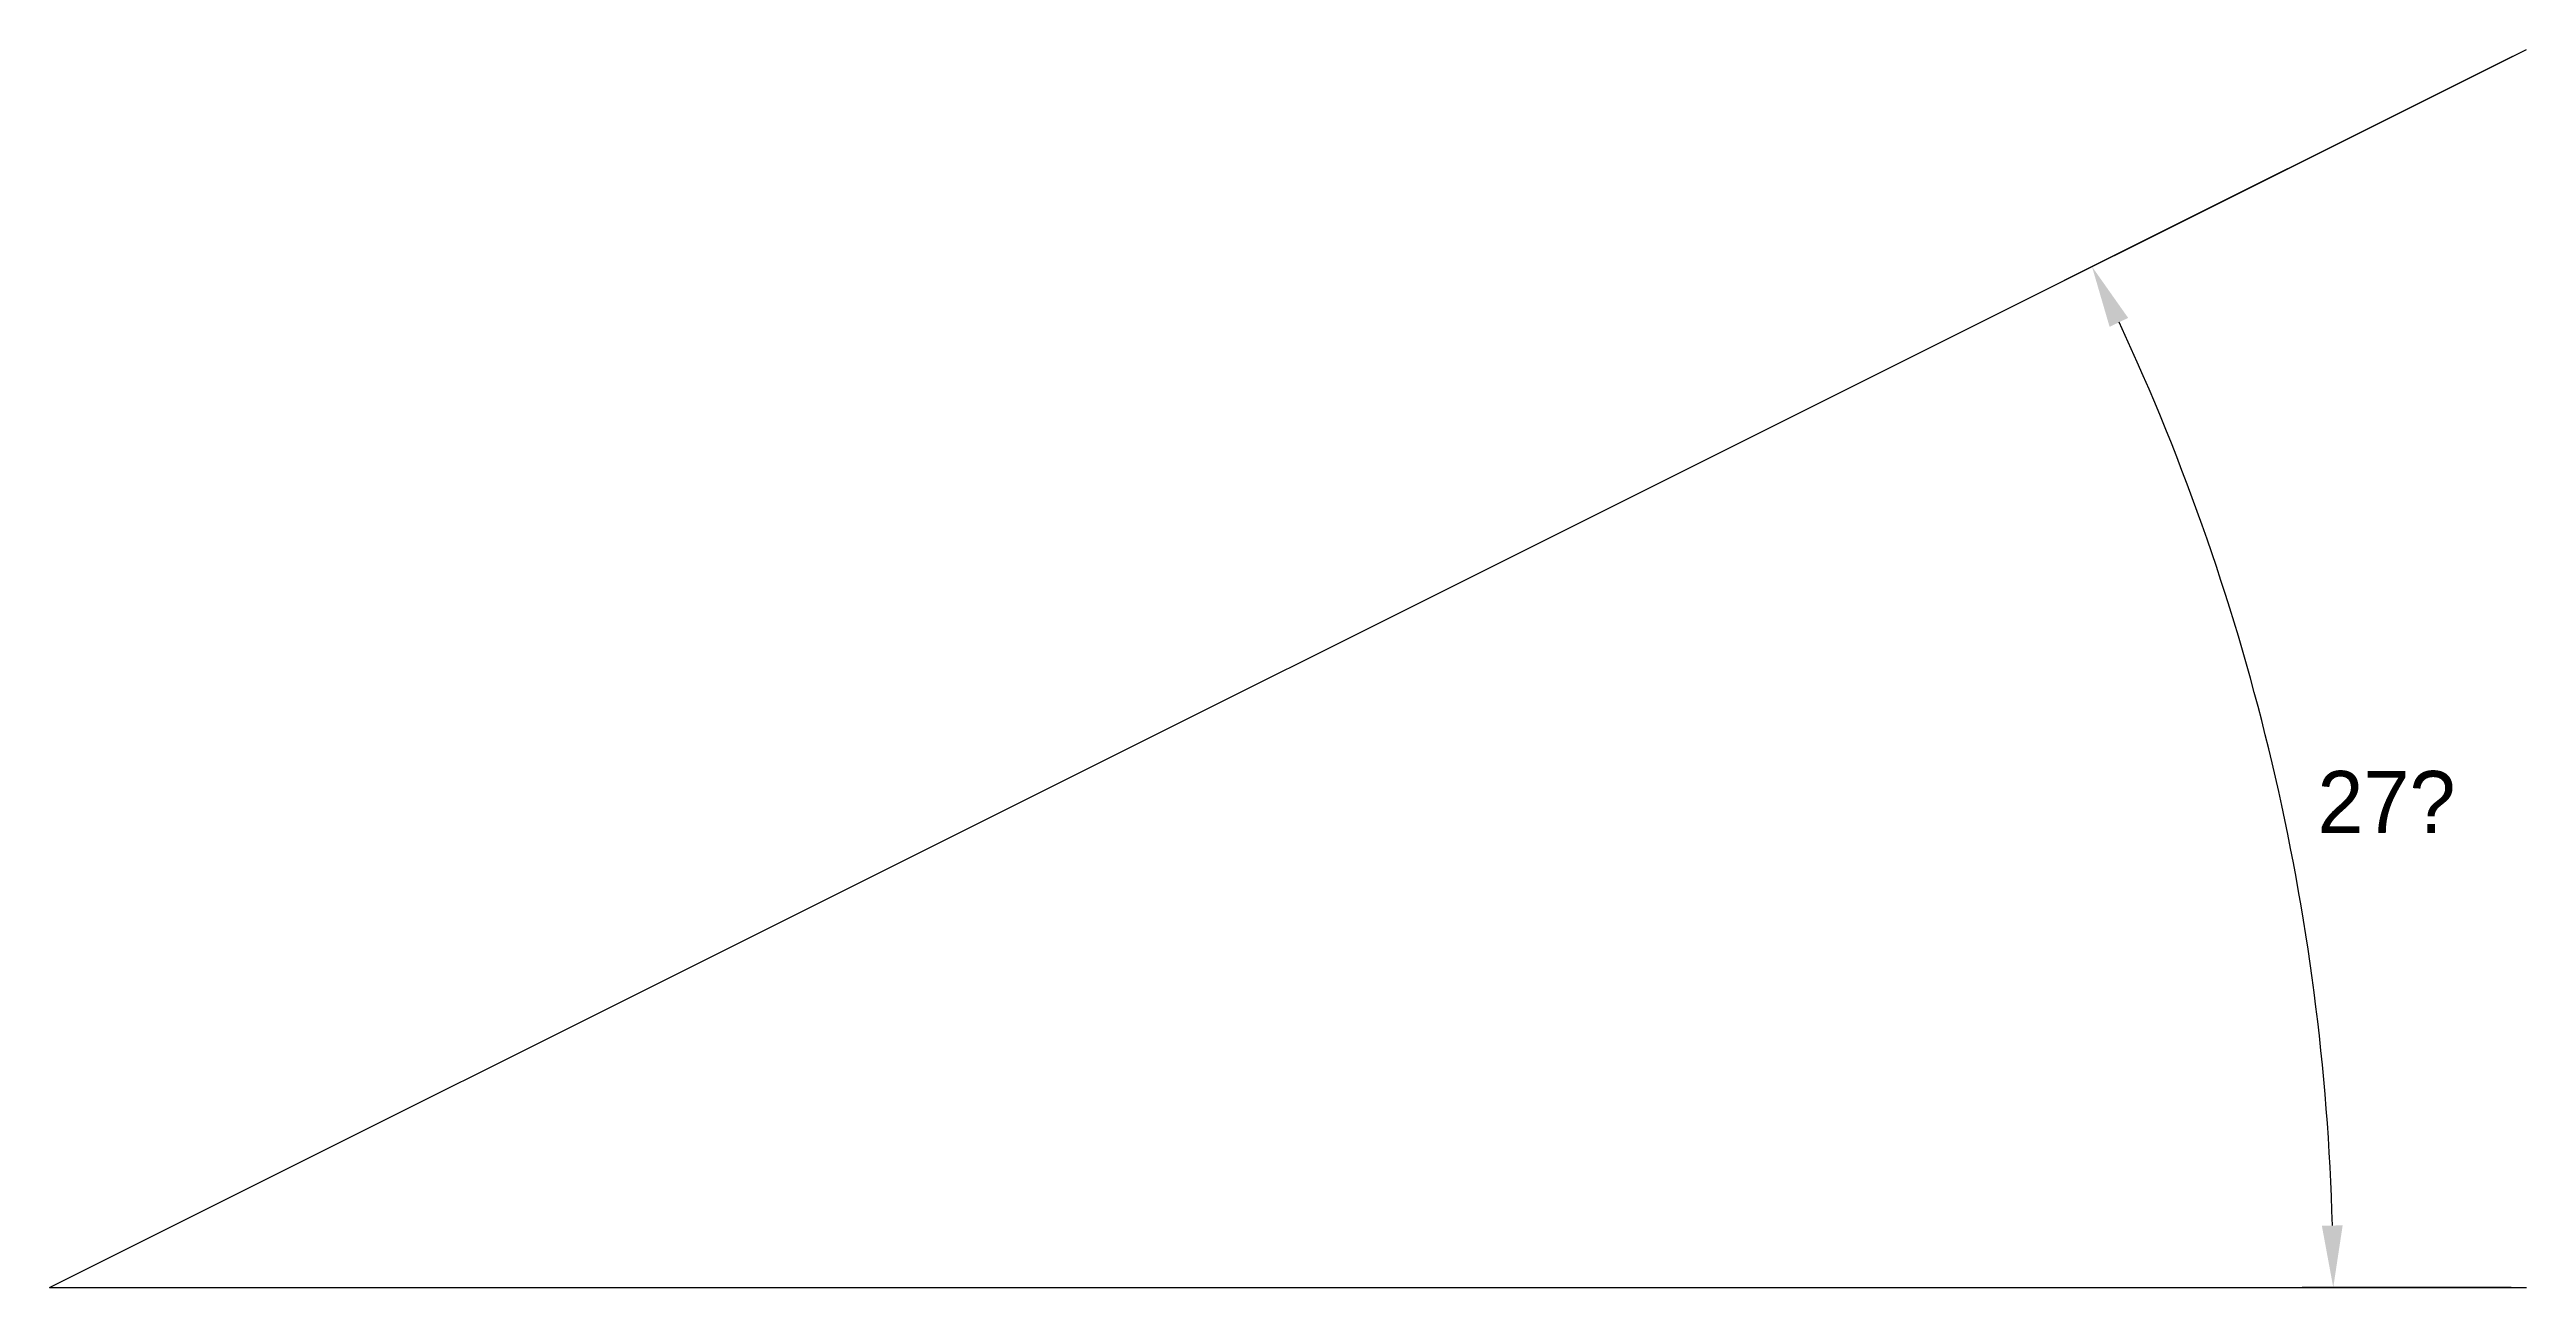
# Model space of a CAD drawing. Extents: x -8 to 582, y -84 to 134.
# Drawn here: x 200 to 300, y 0 to 50 of the extents above; entities that cross this region are included whole.
import ezdxf

# ---------------------------------------------------------------- set-up
doc = ezdxf.new("R2010")
doc.units = 0
doc.layers.get('0').update_dxf_attribs({"linetype": 'CONTINUOUS'})
doc.layers.get('DEFPOINTS').update_dxf_attribs({"linetype": 'CONTINUOUS'})
doc.dimstyles.get("Standard").update_dxf_attribs({"dimtxt": 0.18, "dimasz": 0.18, "dimexe": 0.18, "dimexo": 0.0625, "dimgap": 0.09, "dimtad": 0, "dimtih": 1, "dimtoh": 1, "dimzin": 0, "dimcen": 0.09, "dimazin": 3, "dimtfac": 1, "dimtofl": 0, "dimtmove": 0, "dimatfit": 3})

# ---------------------------------------------------------------- blocks, each defined once
blk = doc.blocks.new('*D8')
at = {"color": 0}
blk.add_arc((200, 0), 92.2, 1.5537, 25.0114, dxfattribs=at)
for points in [[(283.17, 38.8), (283.92, 39.16), (282.46, 41.23)], [(292.58, 2.51), (291.74, 2.49), (292.2, 0)]]:
    blk.add_solid(points, dxfattribs=at)
at = {"layer": 'DEFPOINTS', "color": 0}
for p in [(300, 50), (291.1, 14.19), (200, 0), (200, 0), (300, 0)]:
    blk.add_point(p, dxfattribs=at)
at = {"color": 0}
blk.add_text('27?', height=2.5, dxfattribs=at).set_placement((291.56, 18.36))
blk = doc.blocks.new('*D9')
at = {"color": 0}
for p, q in [((299.44, 49.72), (281.34, 40.67)), ((299.38, 0), (290.95, 0))]:
    blk.add_line(p, q, dxfattribs=at)
blk.add_arc((200, 0), 92.2, 1.5537, 25.0114, dxfattribs=at)
for points in [[(283.17, 38.8), (283.92, 39.16), (282.46, 41.23)], [(292.58, 2.51), (291.74, 2.49), (292.2, 0)]]:
    blk.add_solid(points, dxfattribs=at)
at = {"layer": 'DEFPOINTS', "color": 0}
for p in [(300, 50), (291.1, 14.19), (200, 0), (300, 0)]:
    blk.add_point(p, dxfattribs=at)
at = {"color": 0}
blk.add_text('27?', height=2.5, dxfattribs=at).set_placement((291.56, 18.36))

msp = doc.modelspace()

# ---------------------------------------------------------------- linework, layer by layer
for q in [(300, 50), (300, 0)]:
    msp.add_line((200, 0), q)

# ---------------------------------------------------------------- dimensions: what is measured, and where the dimension line sits
dim = msp.add_angular_dim_2l(base=(291.097, 14.192), line1=((200, 0), (300, 50)), line2=((200, 0), (300, 0)), dimstyle='Standard', override={"dimdec": 0})
dim.commit()
dim.dimension.update_dxf_attribs({"geometry": '*D8', "text_midpoint": (291.559, 21.614)})
dim = msp.add_angular_dim_3p(base=(291.097, 14.192), center=(200, 0), p1=(300, 0), p2=(300, 50), dimstyle='Standard', override={"dimdec": 0})
dim.commit()
dim.dimension.update_dxf_attribs({"geometry": '*D9', "text_midpoint": (291.559, 21.614)})

doc.saveas('drawing.dxf')
